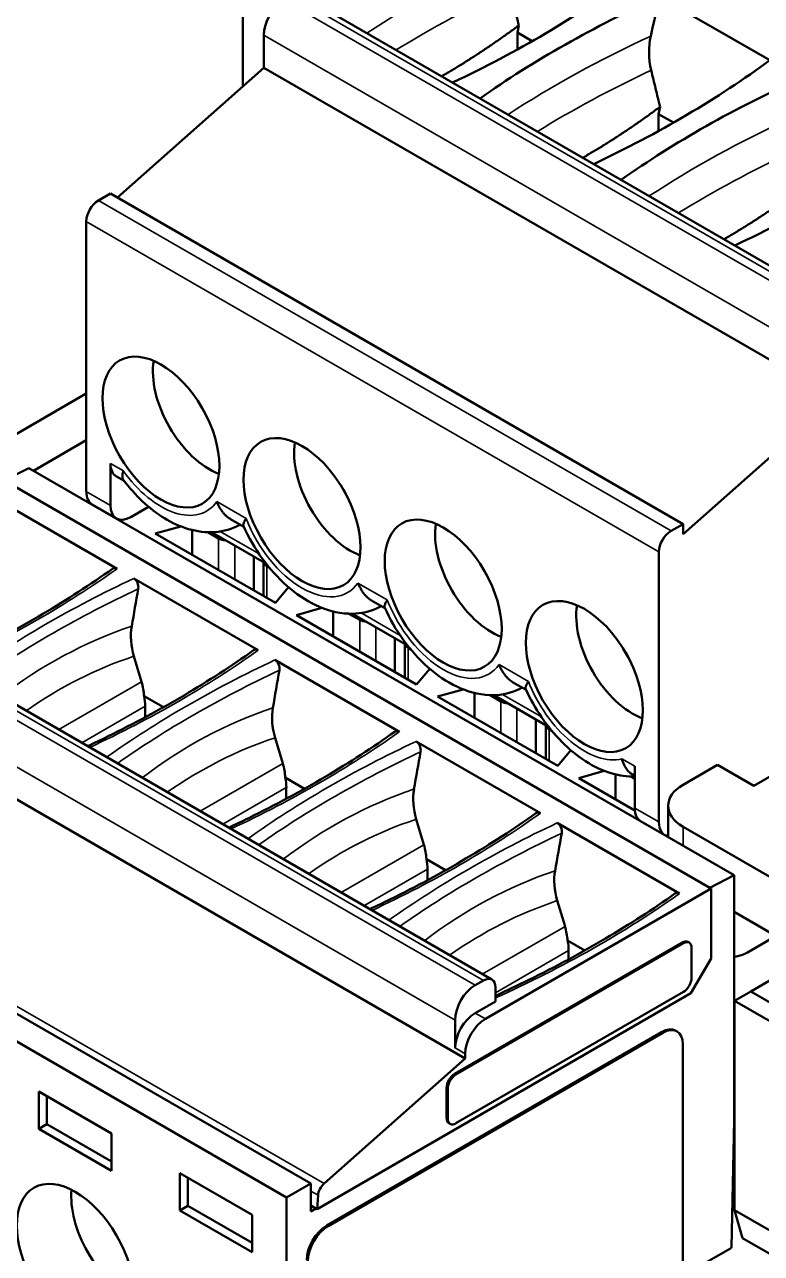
# Model space of a CAD drawing. Header units: millimetres. Extents: x 3137 to 5094, y 789 to 1822.
# Drawn here: x 4154.65 to 4167.57, y 1626.88 to 1648.43 of the extents above; entities that cross this region are included whole.
import ezdxf

# ---------------------------------------------------------------- set-up
doc = ezdxf.new("R2010")
doc.units = ezdxf.units.MM
doc.header["$LTSCALE"] = 1.8
doc.layers.add('외형선(ISO)', color=7, linetype='Continuous', lineweight=50)
doc.layers.add('좁은 외형선(ISO)', color=7, linetype='Continuous', lineweight=35)

msp = doc.modelspace()

# ---------------------------------------------------------------- linework, layer by layer
at = {"layer": '외형선(ISO)'}
for p, q in [((4158.478, 1651.22), (4158.478, 1647.351)), ((4159.489, 1648.956), (4169.53, 1643.159)), ((4165.79, 1648.921), (4167.718, 1647.808)), ((4158.844, 1647.676), (4158.844, 1648.247)), ((4163.292, 1648.292), (4163.318, 1648.418)), ((4163.292, 1647.995), (4163.292, 1648.292)), ((4163.554, 1648.141), (4163.292, 1648.292)), ((4156.279, 1645.401), (4158.844, 1647.676)), ((4168.885, 1641.879), (4158.844, 1647.676)), ((4165.767, 1646.864), (4165.793, 1646.989)), ((4165.767, 1646.566), (4165.767, 1646.864)), ((4166.028, 1646.713), (4165.767, 1646.864)), ((4155.945, 1645.349), (4156.157, 1645.471)), ((4166.198, 1639.674), (4156.157, 1645.471)), ((4155.733, 1640.246), (4155.733, 1644.981)), ((4153.559, 1640.705), (4155.733, 1641.96)), ((4157.719, 1641.785), (4157.811, 1641.625)), ((4166.198, 1639.496), (4168.885, 1641.879)), ((4155.733, 1641.144), (4154.805, 1640.608)), ((4156.157, 1640.001), (4156.157, 1640.736)), ((4154.298, 1640.437), (4154.722, 1640.656)), ((4154.722, 1640.656), (4167.093, 1633.514)), ((4156.395, 1640.429), (4156.261, 1640.507)), ((4154.298, 1640.437), (4166.669, 1633.295)), ((4160.194, 1640.356), (4160.286, 1640.196)), ((4154.123, 1640.13), (4156.272, 1638.889)), ((4155.837, 1640.017), (4156.261, 1639.772)), ((4156.152, 1639.835), (4156.149, 1639.833)), ((4156.824, 1639.978), (4156.511, 1639.797)), ((4157.39, 1639.633), (4156.942, 1639.507)), ((4158.495, 1639.625), (4158.26, 1639.761)), ((4165.986, 1639.552), (4166.198, 1639.674)), ((4166.198, 1639.674), (4166.198, 1639.496)), ((4156.942, 1639.507), (4159.05, 1638.29)), ((4157.589, 1639.133), (4157.589, 1639.569)), ((4158.052, 1639.421), (4157.862, 1639.531)), ((4157.927, 1639.531), (4158.89, 1638.975)), ((4165.774, 1634.449), (4165.774, 1639.184)), ((4158.668, 1638.511), (4158.668, 1639.103)), ((4158.842, 1639.002), (4158.842, 1638.41)), ((4158.946, 1638.905), (4158.901, 1638.931)), ((4162.668, 1638.927), (4162.761, 1638.767)), ((4150.806, 1638.635), (4162.845, 1631.685)), ((4156.566, 1638.719), (4158.747, 1637.46)), ((4159.05, 1638.29), (4159.28, 1638.564)), ((4160.97, 1638.196), (4160.735, 1638.332)), ((4159.417, 1638.078), (4159.865, 1638.204)), ((4160.064, 1637.704), (4160.064, 1638.14)), ((4159.417, 1638.078), (4161.524, 1636.861)), ((4160.337, 1638.102), (4160.527, 1637.992)), ((4160.402, 1638.102), (4161.365, 1637.546)), ((4161.143, 1637.082), (4161.143, 1637.674)), ((4162.376, 1630.302), (4149.963, 1637.469)), ((4161.317, 1637.574), (4161.317, 1636.981)), ((4161.421, 1637.476), (4161.376, 1637.502)), ((4165.143, 1637.498), (4165.236, 1637.338)), ((4156.567, 1637.356), (4156.702, 1636.906)), ((4159.041, 1637.291), (4161.222, 1636.031)), ((4161.524, 1636.861), (4161.755, 1637.136)), ((4163.445, 1636.768), (4163.209, 1636.903)), ((4157.084, 1636.461), (4156.746, 1636.656)), ((4161.892, 1636.649), (4162.34, 1636.775)), ((4161.892, 1636.649), (4163.999, 1635.433)), ((4162.539, 1636.276), (4162.539, 1636.711)), ((4162.812, 1636.673), (4163.002, 1636.563)), ((4162.877, 1636.673), (4163.839, 1636.117)), ((4156.766, 1636.286), (4156.766, 1636.48)), ((4163.617, 1635.653), (4163.617, 1636.246)), ((4167.436, 1635.081), (4169.522, 1636.286)), ((4163.792, 1636.145), (4163.792, 1635.552)), ((4163.896, 1636.047), (4163.851, 1636.074)), ((4159.042, 1635.927), (4159.177, 1635.477)), ((4161.516, 1635.862), (4163.697, 1634.602)), ((4163.999, 1635.433), (4164.23, 1635.707)), ((4164.367, 1635.22), (4164.815, 1635.346)), ((4165.35, 1635.428), (4165.35, 1634.694)), ((4166.799, 1635.449), (4166.198, 1635.102)), ((4166.799, 1635.449), (4167.436, 1635.081)), ((4147.297, 1635.253), (4159.668, 1628.111)), ((4159.559, 1635.032), (4159.221, 1635.227)), ((4165.352, 1634.652), (4164.367, 1635.22)), ((4165.014, 1634.847), (4165.014, 1635.282)), ((4165.287, 1635.244), (4165.35, 1635.208)), ((4165.35, 1635.259), (4165.305, 1635.285)), ((4146.873, 1635.008), (4159.244, 1627.866)), ((4159.24, 1634.857), (4159.24, 1635.052)), ((4165.935, 1634.183), (4165.935, 1634.734)), ((4161.517, 1634.499), (4161.652, 1634.048)), ((4165.453, 1634.465), (4165.878, 1634.22)), ((4166.135, 1633.194), (4163.991, 1634.433)), ((4167.719, 1633.489), (4166.198, 1634.367)), ((4162.034, 1633.603), (4161.696, 1633.798)), ((4161.715, 1633.428), (4161.715, 1633.623)), ((4166.669, 1633.295), (4167.093, 1633.514)), ((4167.093, 1633.514), (4167.093, 1629.213)), ((4162.73, 1630.996), (4166.69, 1633.283)), ((4166.669, 1633.295), (4166.69, 1633.283)), ((4166.69, 1633.283), (4166.69, 1632.058)), ((4163.992, 1633.07), (4164.127, 1632.619)), ((4167.507, 1632.632), (4167.093, 1632.871)), ((4167.719, 1632.51), (4167.507, 1632.632)), ((4166.182, 1632.337), (4162.191, 1630.032)), ((4162.213, 1630.02), (4166.204, 1632.324)), ((4164.171, 1632.369), (4164.473, 1632.195)), ((4166.304, 1632.334), (4166.282, 1632.346)), ((4167.719, 1632.387), (4167.33, 1632.162)), ((4164.19, 1632.039), (4164.19, 1632.194)), ((4166.345, 1632.243), (4166.345, 1631.714)), ((4166.336, 1631.446), (4166.69, 1632.058)), ((4162.553, 1631.588), (4162.695, 1631.67)), ((4167.383, 1631.479), (4167.917, 1631.787)), ((4166.336, 1631.446), (4159.779, 1627.66)), ((4166.204, 1631.469), (4162.213, 1629.165)), ((4162.907, 1631.548), (4162.907, 1631.303)), ((4167.383, 1631.479), (4167.1, 1631.315)), ((4171.944, 1628.845), (4167.383, 1631.479)), ((4162.553, 1631.099), (4162.907, 1631.303)), ((4167.1, 1631.234), (4167.093, 1631.238)), ((4171.944, 1628.519), (4167.1, 1631.315)), ((4167.1, 1627.641), (4167.1, 1631.315)), ((4162.2, 1630.486), (4162.2, 1630.976)), ((4166.091, 1630.777), (4166.07, 1630.789)), ((4159.951, 1627.376), (4165.82, 1630.764)), ((4165.841, 1630.752), (4159.972, 1627.364)), ((4162.376, 1630.302), (4162.376, 1630.384)), ((4166.195, 1626.547), (4166.195, 1630.548)), ((4159.901, 1628.107), (4162.376, 1630.302)), ((4154.899, 1629.721), (4154.899, 1629.068)), ((4156.172, 1628.986), (4154.899, 1629.721)), ((4162.05, 1629.787), (4162.05, 1629.259)), ((4162.071, 1629.246), (4162.071, 1629.775)), ((4155.04, 1629.15), (4155.04, 1629.64)), ((4154.899, 1629.068), (4155.04, 1629.15)), ((4154.899, 1629.068), (4156.172, 1628.333)), ((4156.172, 1628.496), (4155.04, 1629.15)), ((4162.113, 1629.155), (4162.091, 1629.167)), ((4167.093, 1629.213), (4167.044, 1626.996)), ((4156.172, 1628.333), (4156.172, 1628.986)), ((4157.374, 1628.292), (4157.374, 1627.639)), ((4158.643, 1627.559), (4157.374, 1628.292)), ((4157.515, 1627.721), (4157.515, 1628.211)), ((4159.244, 1627.866), (4159.668, 1628.111)), ((4159.668, 1628.111), (4159.668, 1627.621)), ((4159.244, 1622.844), (4159.244, 1627.866)), ((4159.779, 1627.66), (4159.796, 1627.903)), ((4157.374, 1627.639), (4157.515, 1627.721)), ((4157.374, 1627.639), (4158.643, 1626.906)), ((4157.515, 1627.721), (4158.643, 1627.07)), ((4158.643, 1626.906), (4158.643, 1627.559)), ((4159.668, 1627.724), (4159.758, 1627.672)), ((4159.668, 1627.621), (4159.758, 1627.672)), ((4159.758, 1627.672), (4159.779, 1627.66)), ((4168.744, 1626.692), (4167.1, 1627.641)), ((4167.241, 1627.151), (4167.1, 1627.641)), ((4168.885, 1626.202), (4167.241, 1627.151)), ((4167.03, 1626.972), (4166.527, 1626.682))]:
    msp.add_line(p, q, dxfattribs=at)
for centre, major_axis, ratio, start_param, end_param in [((4149.496, 1656.355), (20, 0), 0.57735, 5.397834, 5.618878), ((4178.12, 1639.829), (-20, 0), 0.57735, 5.376697, 5.59774), ((4178.12, 1632.468), (-13.016, -69.532), 0.218386, 4.514556, 4.524759), ((4159.198, 1648.452), (-0.25, -0.433), 0.57735, 3.926991, 5.497787), ((4166.342, 1647.817), (-0.213, 0.99), 0.718086, 0.992119, 1.603505), ((4151.971, 1654.926), (20, 0), 0.57735, 5.397834, 5.618878), ((4180.595, 1638.401), (-20, 0), 0.57735, 5.376697, 5.59774), ((4154.446, 1653.498), (20, 0), 0.57735, 5.397834, 5.618878), ((4155.945, 1645.104), (-0.15, -0.26), 0.57735, 3.926991, 5.497787), ((4157.89, 1641.777), (-0.7, 1.212), 0.57735, 0.613952, 2.52764), ((4160.365, 1640.348), (-0.7, 1.212), 0.57735, 0.613952, 2.52764), ((4156.511, 1640.94), (-0.25, -0.433), 0.57735, 5.497787, 6.283185), ((4156.087, 1640.45), (-0.25, -0.433), 0.57735, 5.497787, 6.283185), ((4156.511, 1640.205), (-0.25, -0.433), 0.57735, 5.497787, 7.068583), ((4162.84, 1638.919), (-0.7, 1.212), 0.57735, 0.613952, 2.52764), ((4158.194, 1639.503), (0.2, 0), 0.57735, 3.926991, 4.616874), ((4165.986, 1639.307), (-0.15, -0.26), 0.57735, 3.926991, 5.497787), ((4159.042, 1639.013), (-0.2, 0), 0.57735, 0.095515, 0.785398), ((4156.254, 1638.762), (0.046, -0.136), 0.663454, 2.497974, 3.340628), ((4169.26, 1621.201), (13.174, 90.158), 0.166903, 1.40174, 1.40914), ((4156.544, 1638.595), (-0.043, 0.134), 0.690585, 4.06364, 5.634101), ((4165.314, 1637.49), (-0.7, 1.212), 0.57735, 0.613952, 2.52764), ((4160.669, 1638.074), (0.2, 0), 0.57735, 3.926991, 4.616874), ((4157.166, 1637.503), (-0.295, 0.85), 0.683279, 0.888551, 1.506255), ((4158.729, 1637.333), (0.046, -0.136), 0.663454, 2.497974, 3.340628), ((4161.517, 1637.584), (-0.2, 0), 0.57735, 0.095515, 0.785398), ((4159.019, 1637.166), (-0.043, 0.134), 0.690585, 4.06364, 5.634101), ((4171.735, 1619.772), (13.174, 90.158), 0.166903, 1.40174, 1.40914), ((4156.207, 1636.77), (-0.231, 0.723), 0.675873, 4.343983, 4.683584), ((4156.235, 1636.787), (0.375, -0.65), 0.57735, 0.785398, 1.056662), ((4159.641, 1636.074), (-0.295, 0.85), 0.683279, 0.888551, 1.506255), ((4163.144, 1636.645), (0.2, 0), 0.57735, 3.926991, 4.616874), ((4161.204, 1635.904), (0.046, -0.136), 0.663454, 2.497974, 3.340628), ((4163.992, 1636.155), (-0.2, 0), 0.57735, 0.095515, 0.785398), ((4161.494, 1635.737), (-0.043, 0.134), 0.690585, 4.06364, 5.634101), ((4174.21, 1618.343), (13.174, 90.158), 0.166903, 1.40174, 1.40914), ((4158.682, 1635.341), (-0.231, 0.723), 0.675873, 4.343983, 4.683584), ((4158.71, 1635.358), (0.375, -0.65), 0.57735, 0.785398, 1.056662), ((4166.835, 1634.734), (-0.9, 0), 0.57735, 5.497787, 7.068583), ((4162.116, 1634.645), (-0.295, 0.85), 0.683279, 0.888551, 1.506255), ((4165.703, 1634.898), (-0.25, -0.433), 0.57735, 5.497787, 6.283185), ((4163.679, 1634.475), (0.046, -0.136), 0.663454, 2.497974, 3.340628), ((4166.128, 1634.653), (-0.25, -0.433), 0.57735, 5.497787, 6.491497), ((4176.685, 1616.914), (13.174, 90.158), 0.166903, 1.40174, 1.40914), ((4163.969, 1634.308), (-0.043, 0.134), 0.690585, 4.06364, 5.634101), ((4161.157, 1633.913), (-0.231, 0.723), 0.675873, 4.343983, 4.683584), ((4161.185, 1633.929), (0.375, -0.65), 0.57735, 0.785398, 1.056662), ((4164.59, 1633.216), (-0.295, 0.85), 0.683279, 0.888551, 1.506255), ((4166.118, 1633.067), (-0.046, 0.136), 0.663422, 5.639537, 6.482372), ((4163.631, 1632.484), (-0.231, 0.723), 0.675873, 4.343983, 4.683584), ((4163.66, 1632.5), (0.375, -0.65), 0.57735, 0.785398, 1.056662), ((4166.182, 1632.173), (0.1, 0.173), 0.57735, 0, 0.785398), ((4166.204, 1632.161), (0.1, 0.173), 0.57735, 5.497787, 7.068583), ((4166.976, 1632.367), (0.5, 0), 0.57735, 4.947905, 5.497787), ((4162.695, 1631.425), (0.15, 0.26), 0.57735, 5.497787, 7.068583), ((4166.204, 1631.632), (0.1, 0.173), 0.57735, 3.926991, 5.497787), ((4162.553, 1631.18), (-0.25, -0.433), 0.57735, 3.926991, 5.497787), ((4162.553, 1630.69), (0.25, 0.433), 0.57735, 0.785398, 2.356194), ((4162.73, 1630.588), (0.25, 0.433), 0.57735, 0.785398, 2.356194), ((4165.82, 1630.356), (0.25, 0.433), 0.57735, 0, 0.785398), ((4165.841, 1630.344), (0.25, 0.433), 0.57735, 5.497787, 7.068583), ((4162.191, 1629.869), (-0.1, -0.173), 0.57735, 3.926991, 5.497787), ((4162.213, 1629.857), (-0.1, -0.173), 0.57735, 3.926991, 5.497787), ((4162.191, 1629.34), (-0.1, -0.173), 0.57735, 5.497787, 6.283185), ((4162.213, 1629.328), (-0.1, -0.173), 0.57735, 5.497787, 7.068583), ((4156.458, 1627.31), (0.7, -1.212), 0.57735, 3.821315, 5.603), ((4159.937, 1627.97), (-0.1, -0.173), 0.57735, 4.18879, 5.410521), ((4159.951, 1626.968), (-0.25, -0.433), 0.57735, 3.926991, 5.497787), ((4159.972, 1626.955), (-0.25, -0.433), 0.57735, 3.926991, 5.497787), ((4167.03, 1626.988), (0.01, 0.0173), 0.57735, 3.926991, 5.471867)]:
    msp.add_ellipse(centre, major_axis=major_axis, ratio=ratio, start_param=start_param, end_param=end_param, dxfattribs=at)
for centre in [(4157.041, 1641.287), (4159.516, 1639.858), (4161.991, 1638.429), (4164.466, 1637), (4155.539, 1626.78)]:
    msp.add_ellipse(centre, major_axis=(-0.725, 1.256), ratio=0.57735, dxfattribs=at)
for points, knots in [([(4163.163, 1649.06), (4163.176, 1649.007), (4163.189, 1648.953), (4163.202, 1648.9), (4163.215, 1648.846), (4163.228, 1648.793), (4163.24, 1648.739), (4163.253, 1648.685), (4163.266, 1648.632), (4163.279, 1648.578), (4163.292, 1648.525), (4163.305, 1648.471), (4163.318, 1648.418)], [27.3487746, 27.3487746, 27.3487746, 27.3487746, 27.5141397, 27.5141397, 27.5141397, 27.6795053, 27.6795053, 27.6795053, 27.8448716, 27.8448716, 27.8448716, 28.0102384, 28.0102384, 28.0102384, 28.0102384]), ([(4165.638, 1647.632), (4165.651, 1647.578), (4165.664, 1647.524), (4165.677, 1647.471), (4165.69, 1647.417), (4165.702, 1647.364), (4165.715, 1647.31), (4165.728, 1647.257), (4165.741, 1647.203), (4165.754, 1647.149), (4165.767, 1647.096), (4165.78, 1647.042), (4165.793, 1646.989)], [27.3487746, 27.3487746, 27.3487746, 27.3487746, 27.5141397, 27.5141397, 27.5141397, 27.6795053, 27.6795053, 27.6795053, 27.8448716, 27.8448716, 27.8448716, 28.0102384, 28.0102384, 28.0102384, 28.0102384]), ([(4156.382, 1640.606), (4156.378, 1640.595), (4156.375, 1640.585), (4156.373, 1640.574), (4156.37, 1640.564), (4156.368, 1640.554), (4156.367, 1640.545), (4156.366, 1640.535), (4156.365, 1640.526), (4156.365, 1640.517), (4156.365, 1640.508), (4156.365, 1640.5), (4156.366, 1640.492), (4156.367, 1640.484), (4156.369, 1640.477), (4156.371, 1640.47), (4156.373, 1640.463), (4156.376, 1640.456), (4156.38, 1640.451), (4156.381, 1640.448), (4156.383, 1640.445), (4156.385, 1640.442)], [0, 0, 0, 0, 0.0500439, 0.0500439, 0.0500439, 0.1003298, 0.1003298, 0.1003298, 0.1506336, 0.1506336, 0.1506336, 0.2007383, 0.2007383, 0.2007383, 0.2507413, 0.2507413, 0.2507413, 0.3010207, 0.3010207, 0.3010207, 0.3259682, 0.3259682, 0.3259682, 0.3259682]), ([(4156.385, 1640.442), (4156.488, 1640.307), (4156.6, 1640.182), (4156.84, 1639.958), (4156.968, 1639.859), (4157.237, 1639.694), (4157.379, 1639.629), (4157.676, 1639.543), (4157.831, 1639.522), (4158.14, 1639.545), (4158.292, 1639.588), (4158.428, 1639.663), (4158.429, 1639.663), (4158.429, 1639.663)], [2.570912, 2.570912, 2.570912, 2.570912, 2.842128, 2.842128, 3.113344, 3.113344, 3.384559, 3.384559, 3.655775, 3.655775, 3.915873, 3.915873, 3.916819, 3.916819, 3.916819, 3.916819]), ([(4158.26, 1639.761), (4158.255, 1639.764), (4158.251, 1639.766), (4158.247, 1639.769), (4158.234, 1639.777), (4158.223, 1639.785), (4158.211, 1639.794), (4158.199, 1639.804), (4158.188, 1639.814), (4158.177, 1639.824), (4158.166, 1639.835), (4158.155, 1639.846), (4158.145, 1639.857), (4158.135, 1639.869), (4158.125, 1639.881), (4158.115, 1639.894), (4158.106, 1639.907), (4158.097, 1639.92), (4158.088, 1639.934), (4158.079, 1639.948), (4158.071, 1639.962), (4158.063, 1639.976), (4158.055, 1639.991), (4158.048, 1640.006), (4158.041, 1640.021), (4158.034, 1640.037), (4158.027, 1640.052), (4158.021, 1640.068)], [0.5832526, 0.5832526, 0.5832526, 0.5832526, 0.6016391, 0.6016391, 0.6016391, 0.6542184, 0.6542184, 0.6542184, 0.7068174, 0.7068174, 0.7068174, 0.759171, 0.759171, 0.759171, 0.8114111, 0.8114111, 0.8114111, 0.8636676, 0.8636676, 0.8636676, 0.9158958, 0.9158958, 0.9158958, 0.9682186, 0.9682186, 0.9682186, 1.0204727, 1.0204727, 1.0204727, 1.0204727]), ([(4158.49, 1639.636), (4158.489, 1639.639), (4158.488, 1639.642), (4158.487, 1639.645), (4158.486, 1639.65), (4158.486, 1639.655), (4158.486, 1639.66), (4158.487, 1639.666), (4158.488, 1639.672), (4158.489, 1639.678), (4158.491, 1639.685), (4158.493, 1639.692), (4158.496, 1639.699), (4158.499, 1639.706), (4158.502, 1639.713), (4158.506, 1639.721), (4158.51, 1639.729), (4158.514, 1639.737), (4158.52, 1639.745), (4158.525, 1639.753), (4158.53, 1639.762), (4158.536, 1639.77)], [0.6696626, 0.6696626, 0.6696626, 0.6696626, 0.7057633, 0.7057633, 0.7057633, 0.7581259, 0.7581259, 0.7581259, 0.8103638, 0.8103638, 0.8103638, 0.8626229, 0.8626229, 0.8626229, 0.9148484, 0.9148484, 0.9148484, 0.9671682, 0.9671682, 0.9671682, 1.0194216, 1.0194216, 1.0194216, 1.0194216]), ([(4158.49, 1639.636), (4158.58, 1639.437), (4158.691, 1639.245), (4158.947, 1638.892), (4159.092, 1638.731), (4159.406, 1638.453), (4159.575, 1638.337), (4159.937, 1638.165), (4160.129, 1638.11), (4160.49, 1638.096), (4160.655, 1638.123), (4160.84, 1638.201), (4160.873, 1638.217), (4160.904, 1638.234)], [2.185909, 2.185909, 2.185909, 2.185909, 2.534125, 2.534125, 2.882342, 2.882342, 3.230558, 3.230558, 3.578774, 3.578774, 3.856739, 3.856739, 3.916819, 3.916819, 3.916819, 3.916819]), ([(4156.192, 1638.889), (4155.999, 1638.752), (4155.801, 1638.618), (4155.395, 1638.354), (4155.186, 1638.225), (4154.758, 1637.973), (4154.539, 1637.849), (4154.092, 1637.608), (4153.863, 1637.49), (4153.515, 1637.319), (4153.398, 1637.263), (4153.28, 1637.207)], [3.0380597, 3.0380597, 3.0380597, 3.0380597, 3.0839743, 3.0839743, 3.1298889, 3.1298889, 3.1758036, 3.1758036, 3.2217182, 3.2217182, 3.2445003, 3.2445003, 3.2445003, 3.2445003]), ([(4160.735, 1638.332), (4160.73, 1638.335), (4160.726, 1638.337), (4160.722, 1638.34), (4160.709, 1638.348), (4160.697, 1638.356), (4160.686, 1638.366), (4160.674, 1638.375), (4160.663, 1638.385), (4160.652, 1638.395), (4160.641, 1638.406), (4160.63, 1638.417), (4160.62, 1638.429), (4160.61, 1638.44), (4160.6, 1638.453), (4160.59, 1638.465), (4160.581, 1638.478), (4160.572, 1638.491), (4160.563, 1638.505), (4160.554, 1638.519), (4160.546, 1638.533), (4160.538, 1638.548), (4160.53, 1638.562), (4160.523, 1638.577), (4160.516, 1638.592), (4160.509, 1638.608), (4160.502, 1638.623), (4160.496, 1638.639)], [0.5832526, 0.5832526, 0.5832526, 0.5832526, 0.6016391, 0.6016391, 0.6016391, 0.6542184, 0.6542184, 0.6542184, 0.7068174, 0.7068174, 0.7068174, 0.759171, 0.759171, 0.759171, 0.8114111, 0.8114111, 0.8114111, 0.8636676, 0.8636676, 0.8636676, 0.9158958, 0.9158958, 0.9158958, 0.9682186, 0.9682186, 0.9682186, 1.0204727, 1.0204727, 1.0204727, 1.0204727]), ([(4160.965, 1638.207), (4160.964, 1638.21), (4160.963, 1638.213), (4160.962, 1638.216), (4160.961, 1638.221), (4160.961, 1638.226), (4160.961, 1638.232), (4160.962, 1638.237), (4160.963, 1638.243), (4160.964, 1638.249), (4160.966, 1638.256), (4160.968, 1638.263), (4160.971, 1638.27), (4160.973, 1638.277), (4160.977, 1638.284), (4160.981, 1638.292), (4160.985, 1638.3), (4160.989, 1638.308), (4160.994, 1638.316), (4160.999, 1638.324), (4161.005, 1638.333), (4161.011, 1638.342)], [0.6696626, 0.6696626, 0.6696626, 0.6696626, 0.7057633, 0.7057633, 0.7057633, 0.7581259, 0.7581259, 0.7581259, 0.8103638, 0.8103638, 0.8103638, 0.8626229, 0.8626229, 0.8626229, 0.9148484, 0.9148484, 0.9148484, 0.9671682, 0.9671682, 0.9671682, 1.0194216, 1.0194216, 1.0194216, 1.0194216]), ([(4160.965, 1638.207), (4161.055, 1638.008), (4161.166, 1637.817), (4161.422, 1637.463), (4161.566, 1637.302), (4161.881, 1637.024), (4162.05, 1636.908), (4162.411, 1636.737), (4162.604, 1636.681), (4162.965, 1636.667), (4163.13, 1636.694), (4163.315, 1636.773), (4163.347, 1636.788), (4163.379, 1636.806)], [2.185909, 2.185909, 2.185909, 2.185909, 2.534125, 2.534125, 2.882342, 2.882342, 3.230558, 3.230558, 3.578774, 3.578774, 3.856739, 3.856739, 3.916819, 3.916819, 3.916819, 3.916819]), ([(4158.667, 1637.461), (4158.474, 1637.324), (4158.276, 1637.189), (4157.869, 1636.925), (4157.661, 1636.796), (4157.233, 1636.544), (4157.014, 1636.42), (4156.567, 1636.179), (4156.338, 1636.061), (4155.989, 1635.89), (4155.873, 1635.834), (4155.755, 1635.778)], [3.0380597, 3.0380597, 3.0380597, 3.0380597, 3.0839743, 3.0839743, 3.1298889, 3.1298889, 3.1758036, 3.1758036, 3.2217182, 3.2217182, 3.2445003, 3.2445003, 3.2445003, 3.2445003]), ([(4163.209, 1636.903), (4163.205, 1636.906), (4163.201, 1636.908), (4163.196, 1636.911), (4163.184, 1636.919), (4163.172, 1636.927), (4163.161, 1636.937), (4163.149, 1636.946), (4163.138, 1636.956), (4163.127, 1636.966), (4163.116, 1636.977), (4163.105, 1636.988), (4163.095, 1637), (4163.084, 1637.011), (4163.075, 1637.024), (4163.065, 1637.036), (4163.056, 1637.049), (4163.047, 1637.063), (4163.038, 1637.076), (4163.029, 1637.09), (4163.021, 1637.104), (4163.013, 1637.119), (4163.005, 1637.133), (4162.998, 1637.148), (4162.991, 1637.163), (4162.984, 1637.179), (4162.977, 1637.194), (4162.971, 1637.21)], [0.5832526, 0.5832526, 0.5832526, 0.5832526, 0.6016391, 0.6016391, 0.6016391, 0.6542184, 0.6542184, 0.6542184, 0.7068174, 0.7068174, 0.7068174, 0.759171, 0.759171, 0.759171, 0.8114111, 0.8114111, 0.8114111, 0.8636676, 0.8636676, 0.8636676, 0.9158958, 0.9158958, 0.9158958, 0.9682186, 0.9682186, 0.9682186, 1.0204727, 1.0204727, 1.0204727, 1.0204727]), ([(4163.44, 1636.778), (4163.439, 1636.781), (4163.438, 1636.784), (4163.437, 1636.787), (4163.436, 1636.792), (4163.436, 1636.797), (4163.436, 1636.803), (4163.436, 1636.808), (4163.437, 1636.814), (4163.439, 1636.821), (4163.441, 1636.827), (4163.443, 1636.834), (4163.446, 1636.841), (4163.448, 1636.848), (4163.452, 1636.855), (4163.456, 1636.863), (4163.46, 1636.871), (4163.464, 1636.879), (4163.469, 1636.887), (4163.474, 1636.895), (4163.48, 1636.904), (4163.486, 1636.913)], [0.6696626, 0.6696626, 0.6696626, 0.6696626, 0.7057633, 0.7057633, 0.7057633, 0.7581259, 0.7581259, 0.7581259, 0.8103638, 0.8103638, 0.8103638, 0.8626229, 0.8626229, 0.8626229, 0.9148484, 0.9148484, 0.9148484, 0.9671682, 0.9671682, 0.9671682, 1.0194216, 1.0194216, 1.0194216, 1.0194216]), ([(4163.44, 1636.778), (4163.517, 1636.607), (4163.611, 1636.441), (4163.823, 1636.13), (4163.942, 1635.985), (4164.2, 1635.725), (4164.339, 1635.61), (4164.634, 1635.421), (4164.79, 1635.346), (4165.082, 1635.261), (4165.215, 1635.241), (4165.35, 1635.244)], [2.185909, 2.185909, 2.185909, 2.185909, 2.485965, 2.485965, 2.786021, 2.786021, 3.086077, 3.086077, 3.386133, 3.386133, 3.619284, 3.619284, 3.619284, 3.619284]), ([(4161.142, 1636.032), (4160.949, 1635.895), (4160.751, 1635.76), (4160.344, 1635.497), (4160.136, 1635.367), (4159.708, 1635.115), (4159.489, 1634.991), (4159.042, 1634.75), (4158.813, 1634.632), (4158.464, 1634.461), (4158.348, 1634.405), (4158.23, 1634.349)], [3.0380597, 3.0380597, 3.0380597, 3.0380597, 3.0839743, 3.0839743, 3.1298889, 3.1298889, 3.1758036, 3.1758036, 3.2217182, 3.2217182, 3.2445003, 3.2445003, 3.2445003, 3.2445003]), ([(4165.125, 1635.558), (4165.129, 1635.543), (4165.133, 1635.528), (4165.138, 1635.514), (4165.142, 1635.499), (4165.148, 1635.485), (4165.153, 1635.472), (4165.159, 1635.458), (4165.165, 1635.445), (4165.172, 1635.432), (4165.178, 1635.42), (4165.185, 1635.408), (4165.193, 1635.396), (4165.2, 1635.385), (4165.208, 1635.374), (4165.216, 1635.363), (4165.224, 1635.353), (4165.233, 1635.343), (4165.242, 1635.334), (4165.251, 1635.325), (4165.261, 1635.316), (4165.271, 1635.308), (4165.281, 1635.301), (4165.291, 1635.294), (4165.301, 1635.287), (4165.303, 1635.287), (4165.304, 1635.286), (4165.305, 1635.285)], [0, 0, 0, 0, 0.0500446, 0.0500446, 0.0500446, 0.1003141, 0.1003141, 0.1003141, 0.1505854, 0.1505854, 0.1505854, 0.2006444, 0.2006444, 0.2006444, 0.2506976, 0.2506976, 0.2506976, 0.3010085, 0.3010085, 0.3010085, 0.3513319, 0.3513319, 0.3513319, 0.4014341, 0.4014341, 0.4014341, 0.4073862, 0.4073862, 0.4073862, 0.4073862]), ([(4163.617, 1634.603), (4163.424, 1634.466), (4163.226, 1634.331), (4162.819, 1634.068), (4162.61, 1633.939), (4162.183, 1633.686), (4161.964, 1633.562), (4161.517, 1633.321), (4161.288, 1633.203), (4160.939, 1633.032), (4160.822, 1632.976), (4160.704, 1632.921)], [3.0380597, 3.0380597, 3.0380597, 3.0380597, 3.0839743, 3.0839743, 3.1298889, 3.1298889, 3.1758036, 3.1758036, 3.2217182, 3.2217182, 3.2445003, 3.2445003, 3.2445003, 3.2445003]), ([(4162.907, 1631.402), (4163.106, 1631.493), (4163.302, 1631.586), (4163.727, 1631.795), (4163.956, 1631.913), (4164.403, 1632.154), (4164.622, 1632.278), (4165.049, 1632.531), (4165.258, 1632.66), (4165.665, 1632.923), (4165.863, 1633.058), (4166.055, 1633.195)], [3.0237999, 3.0237999, 3.0237999, 3.0237999, 3.0617627, 3.0617627, 3.1076772, 3.1076772, 3.1535918, 3.1535918, 3.1995063, 3.1995063, 3.2454208, 3.2454208, 3.2454208, 3.2454208])]:
    msp.add_open_spline(points, degree=3, knots=knots, dxfattribs=at)
for points in [[(4163.318, 1648.418), (4162.64, 1647.916), (4161.966, 1647.527)], [(4165.793, 1646.989), (4165.115, 1646.487), (4164.441, 1646.098)], [(4168.268, 1645.56), (4167.59, 1645.058), (4166.916, 1644.669)]]:
    msp.add_rational_spline(points, [1.02770253116, 1.03021040397, 1.03021599738], degree=2, dxfattribs=at)
at = {"layer": '좁은 외형선(ISO)'}
for p, q in [((4159.339, 1648.941), (4169.38, 1643.144)), ((4159.198, 1648.86), (4169.239, 1643.063)), ((4168.885, 1642.45), (4158.844, 1648.247)), ((4165.986, 1639.552), (4155.945, 1645.349)), ((4165.774, 1639.184), (4155.733, 1644.981)), ((4156.382, 1640.606), (4156.157, 1640.736)), ((4156.157, 1640.001), (4155.733, 1640.246)), ((4158.536, 1639.77), (4158.021, 1640.068)), ((4158.052, 1638.866), (4158.052, 1639.421)), ((4158.08, 1639.544), (4158.762, 1639.15)), ((4158.335, 1638.703), (4158.335, 1639.295)), ((4158.901, 1638.931), (4158.901, 1638.376)), ((4162.553, 1631.588), (4150.515, 1638.539)), ((4150.656, 1638.62), (4162.695, 1631.67)), ((4161.011, 1638.342), (4160.496, 1638.639)), ((4160.555, 1638.115), (4161.237, 1637.721)), ((4162.2, 1630.976), (4150.161, 1637.926)), ((4160.527, 1637.437), (4160.527, 1637.992)), ((4160.81, 1637.274), (4160.81, 1637.866)), ((4161.376, 1637.502), (4161.376, 1636.947)), ((4163.486, 1636.913), (4162.971, 1637.21)), ((4155.252, 1636.069), (4156.702, 1636.906)), ((4163.03, 1636.686), (4163.712, 1636.293)), ((4156.766, 1636.48), (4155.652, 1635.838)), ((4163.002, 1636.008), (4163.002, 1636.563)), ((4163.285, 1635.845), (4163.285, 1636.437)), ((4163.851, 1636.074), (4163.851, 1635.518)), ((4165.35, 1635.428), (4165.125, 1635.558)), ((4157.727, 1634.64), (4159.177, 1635.477)), ((4147.487, 1635.274), (4159.901, 1628.107)), ((4159.24, 1635.052), (4158.127, 1634.409)), ((4165.774, 1634.449), (4165.35, 1634.694)), ((4166.198, 1634.031), (4166.198, 1634.367)), ((4160.202, 1633.211), (4161.652, 1634.048)), ((4161.715, 1633.623), (4160.602, 1632.98)), ((4162.677, 1631.782), (4164.127, 1632.619)), ((4166.182, 1632.337), (4166.204, 1632.324)), ((4164.19, 1632.194), (4162.907, 1631.453)), ((4162.73, 1630.996), (4162.553, 1631.099)), ((4165.841, 1630.752), (4165.82, 1630.764)), ((4162.376, 1630.384), (4162.2, 1630.486)), ((4162.191, 1630.032), (4162.213, 1630.02)), ((4162.05, 1629.787), (4162.071, 1629.775)), ((4162.05, 1629.259), (4162.071, 1629.246)), ((4159.668, 1627.977), (4159.796, 1627.903)), ((4159.972, 1627.364), (4159.951, 1627.376))]:
    msp.add_line(p, q, dxfattribs=at)
for centre, major_axis, ratio, start_param, end_param in [((4175.645, 1640.641), (-20, 0), 0.57735, 5.386899, 5.559793), ((4175.645, 1640.172), (-19.819, 0), 0.57735, 5.393683, 5.531385), ((4178.12, 1639.212), (-20, 0), 0.57735, 5.386899, 5.559793), ((4178.12, 1638.743), (-19.819, 0), 0.57735, 5.393683, 5.531385), ((4180.595, 1637.783), (-20, 0), 0.57735, 5.386899, 5.559793), ((4180.595, 1637.315), (-19.819, 0), 0.57735, 5.393683, 5.531385), ((4157.041, 1641.287), (0.8, -1.386), 0.57735, 4.875419, 6.544985), ((4159.516, 1639.858), (0.8, -1.386), 0.57735, 4.45059, 6.544985), ((4140.636, 1646.218), (-20.14, 0), 0.57735, 2.251947, 2.459656), ((4169.26, 1629.692), (-20.14, 0), 0.57735, 5.394326, 5.602034), ((4169.26, 1629.578), (-20, 0), 0.57735, 5.395006, 5.59573), ((4161.991, 1638.429), (0.8, -1.386), 0.57735, 4.45059, 6.544985), ((4169.315, 1606.689), (-13.382, 30.964), 0.482557, 6.243996, 6.403455), ((4143.111, 1644.789), (-20.14, 0), 0.57735, 2.251947, 2.459656), ((4168.743, 1606.678), (-12.656, 30.498), 0.469233, 6.250103, 6.386622), ((4171.735, 1628.263), (-20.14, 0), 0.57735, 5.394326, 5.602034), ((4171.735, 1628.149), (-20, 0), 0.57735, 5.395006, 5.59573), ((4164.466, 1637), (0.8, -1.386), 0.57735, 4.45059, 6.120156), ((4171.79, 1605.26), (-13.382, 30.964), 0.482557, 6.243996, 6.403455), ((4145.586, 1643.36), (-20.14, 0), 0.57735, 2.251947, 2.459656), ((4171.218, 1605.249), (-12.656, 30.498), 0.469233, 6.250103, 6.386622), ((4174.21, 1626.834), (-20.14, 0), 0.57735, 5.394326, 5.602034), ((4174.21, 1626.72), (-20, 0), 0.57735, 5.395006, 5.59573), ((4174.265, 1603.831), (-13.382, 30.964), 0.482557, 6.243996, 6.403455), ((4173.693, 1603.82), (-12.656, 30.498), 0.469233, 6.250103, 6.386622), ((4148.061, 1641.931), (-20.14, 0), 0.57735, 2.251947, 2.459656), ((4176.685, 1625.405), (-20.14, 0), 0.57735, 5.394326, 5.602034), ((4176.685, 1625.291), (-20, 0), 0.57735, 5.395006, 5.59573), ((4176.74, 1602.402), (-13.382, 30.964), 0.482557, 6.243996, 6.403455), ((4150.496, 1640.521), (20.14, 0), 0.57735, 5.376333, 5.601542), ((4176.168, 1602.392), (-12.656, 30.498), 0.469233, 6.250103, 6.386622)]:
    msp.add_ellipse(centre, major_axis=major_axis, ratio=ratio, start_param=start_param, end_param=end_param, dxfattribs=at)

doc.saveas('drawing.dxf')
